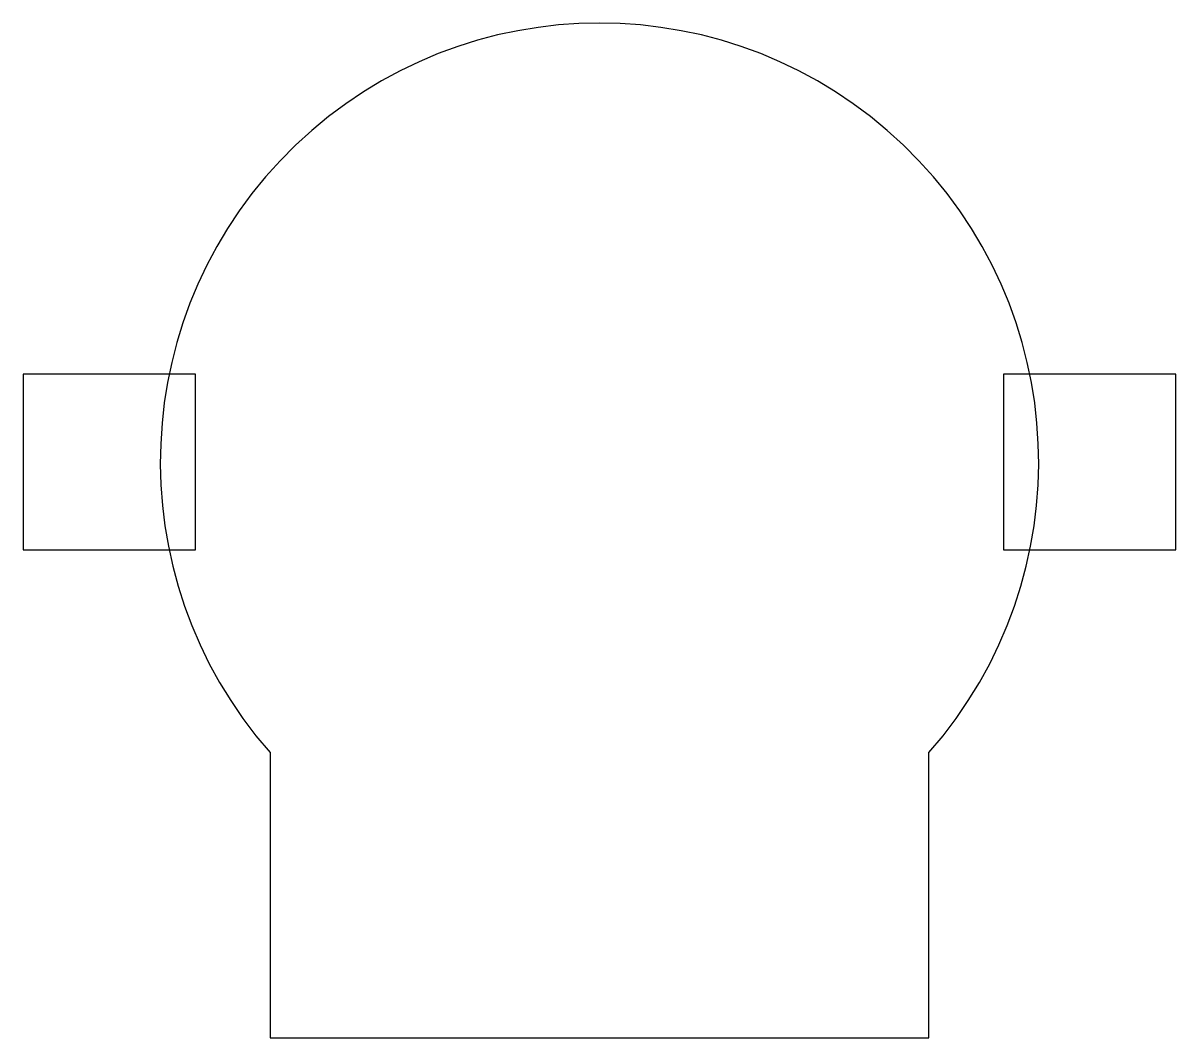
# Model space of a CAD drawing. Header units: millimetres. Extents: x -5.2 to 5.2, y -5.2 to 4.
import ezdxf

# ---------------------------------------------------------------- set-up
doc = ezdxf.new("R2010")
doc.units = ezdxf.units.MM
doc.layers.add('Sketch', color=7, linetype='CONTINUOUS')

msp = doc.modelspace()

# ---------------------------------------------------------------- linework, layer by layer
at = {"layer": 'Sketch'}
for p, q in [((-5.25, 0.8), (-5.25, -0.8)), ((-3.68, 0.8), (-5.25, 0.8)), ((-3.68, -0.8), (-3.68, 0.8)), ((3.68, 0.8), (3.68, -0.8)), ((5.25, 0.8), (3.68, 0.8)), ((5.25, -0.8), (5.25, 0.8)), ((-5.25, -0.8), (-3.68, -0.8)), ((3.68, -0.8), (5.25, -0.8)), ((-3, -2.646), (-3, -5.246)), ((3, -5.246), (3, -2.646)), ((-3, -5.246), (3, -5.246))]:
    msp.add_line(p, q, dxfattribs=at)
msp.add_arc((0, 0), 4, -41.4096, -138.5904, dxfattribs=at)

doc.saveas('drawing.dxf')
